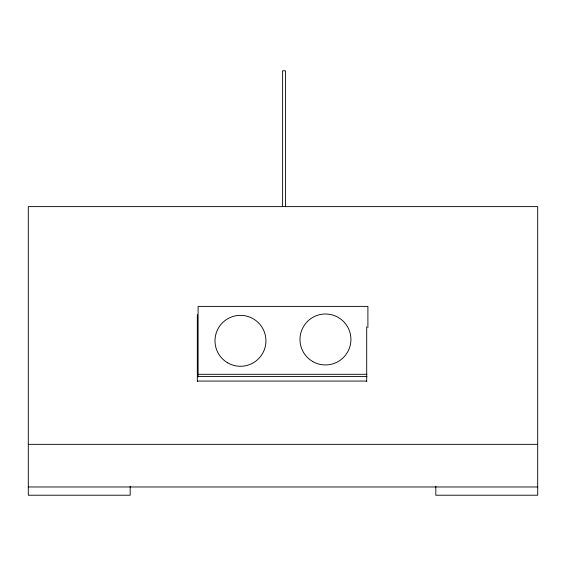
<?xml version="1.0" encoding="UTF-8"?>
<svg xmlns="http://www.w3.org/2000/svg" width="566" height="566" viewBox="0 0 566 566"><rect width="100%" height="100%" fill="white"/><g stroke="black" fill="none" stroke-linecap="round" stroke-linejoin="round"><path stroke-width="0.85" d="M198.1 374.303L367.016 374.303M198.1 376.418L367.016 376.418M197.329 381.067L366.697 381.067M28.3 444.338L537.7 444.338M28.3 486.972L537.7 486.972M435.82 486.3L435.82 495.222L537.7 495.222L537.7 206.618L28.3 206.618L28.3 495.222L130.18 495.222L130.18 486.3M367.9 327.558L367.9 306.383L198.1 306.383L198.1 376.864M366.697 326.844L366.697 381.604M285.427 206.618L285.427 70.778L282.611 70.778L282.611 206.618M197.329 314.597L197.329 381.604M312.722 361.533A25.47 25.47 0 0 0 350.927 339.473A25.47 25.47 0 0 0 312.722 317.413A25.47 25.47 0 0 0 312.722 361.533M227.73 362.877A25.47 25.47 0 0 0 265.935 340.824A25.47 25.47 0 0 0 227.73 318.764A25.47 25.47 0 0 0 227.73 362.877"/></g></svg>
